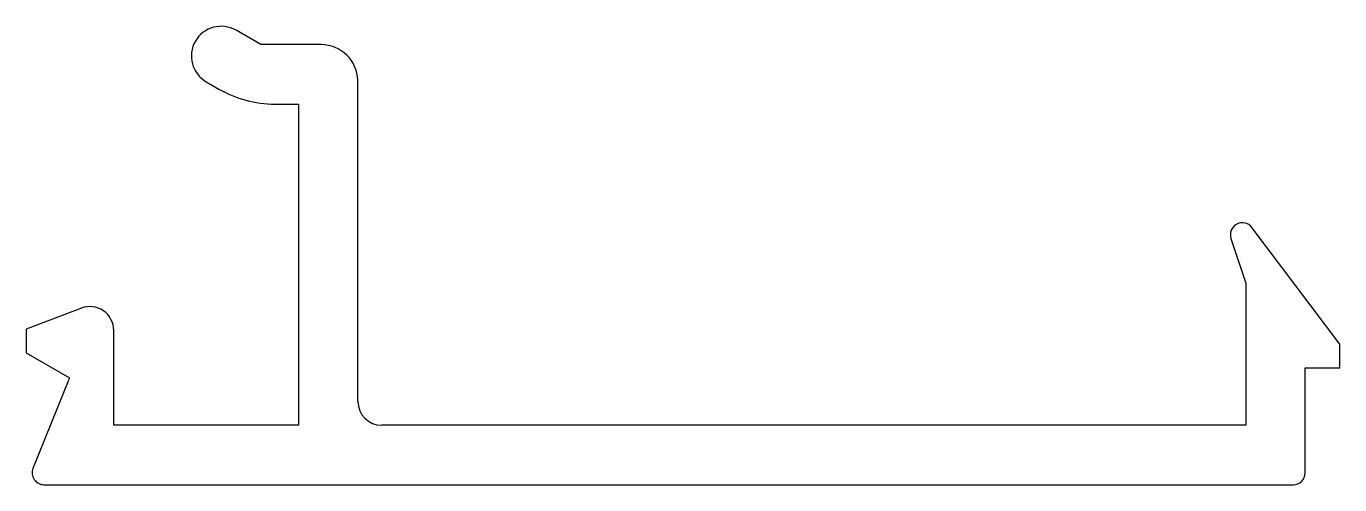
# Model space of a CAD drawing. Extents: x 4.9 to 32.9, y 3.6 to 13.4.
import ezdxf

# ---------------------------------------------------------------- set-up
doc = ezdxf.new("R2010")
doc.units = 0
doc.layers.get('0').update_dxf_attribs({"linetype": 'CONTINUOUS'})

msp = doc.modelspace()

# ---------------------------------------------------------------- linework, layer by layer
for p, q in [((9.871, 13.031), (9.34, 13.337)), ((11.156, 13.031), (9.871, 13.031)), ((8.705, 12.238), (8.976, 12.081)), ((11.943, 5.411), (11.943, 12.269)), ((10.17, 11.761), (10.673, 11.761)), ((10.673, 11.761), (10.673, 4.903)), ((32.913, 6.637), (31.034, 9.126)), ((30.59, 8.894), (30.906, 7.935)), ((30.906, 7.935), (30.906, 4.903)), ((6.039, 7.403), (4.86, 6.954)), ((4.86, 6.954), (4.86, 6.446)), ((6.728, 4.903), (6.728, 6.928)), ((32.913, 6.128), (32.913, 6.637)), ((4.86, 6.446), (5.782, 5.914)), ((5.782, 5.914), (5.003, 3.982)), ((32.176, 3.887), (32.176, 6.128)), ((32.176, 6.128), (32.913, 6.128)), ((10.673, 4.903), (6.728, 4.903)), ((30.906, 4.903), (12.451, 4.903)), ((5.239, 3.633), (31.922, 3.633))]:
    msp.add_line(p, q)
for centre, radius, start, end in [((9.022, 12.787), 0.635, 60, 240), ((11.156, 12.243), 0.787, 1.8455, 90), ((10.17, 14.148), 2.388, 240, 270), ((30.832, 8.973), 0.254, 37.0368, 198.2385), ((6.22, 6.928), 0.508, 0, 110.8566), ((12.451, 5.411), 0.508, 180, 270), ((5.239, 3.887), 0.254, 158.0487, 270), ((31.922, 3.887), 0.254, 270, 0)]:
    msp.add_arc(centre, radius, start, end)

doc.saveas('drawing.dxf')
